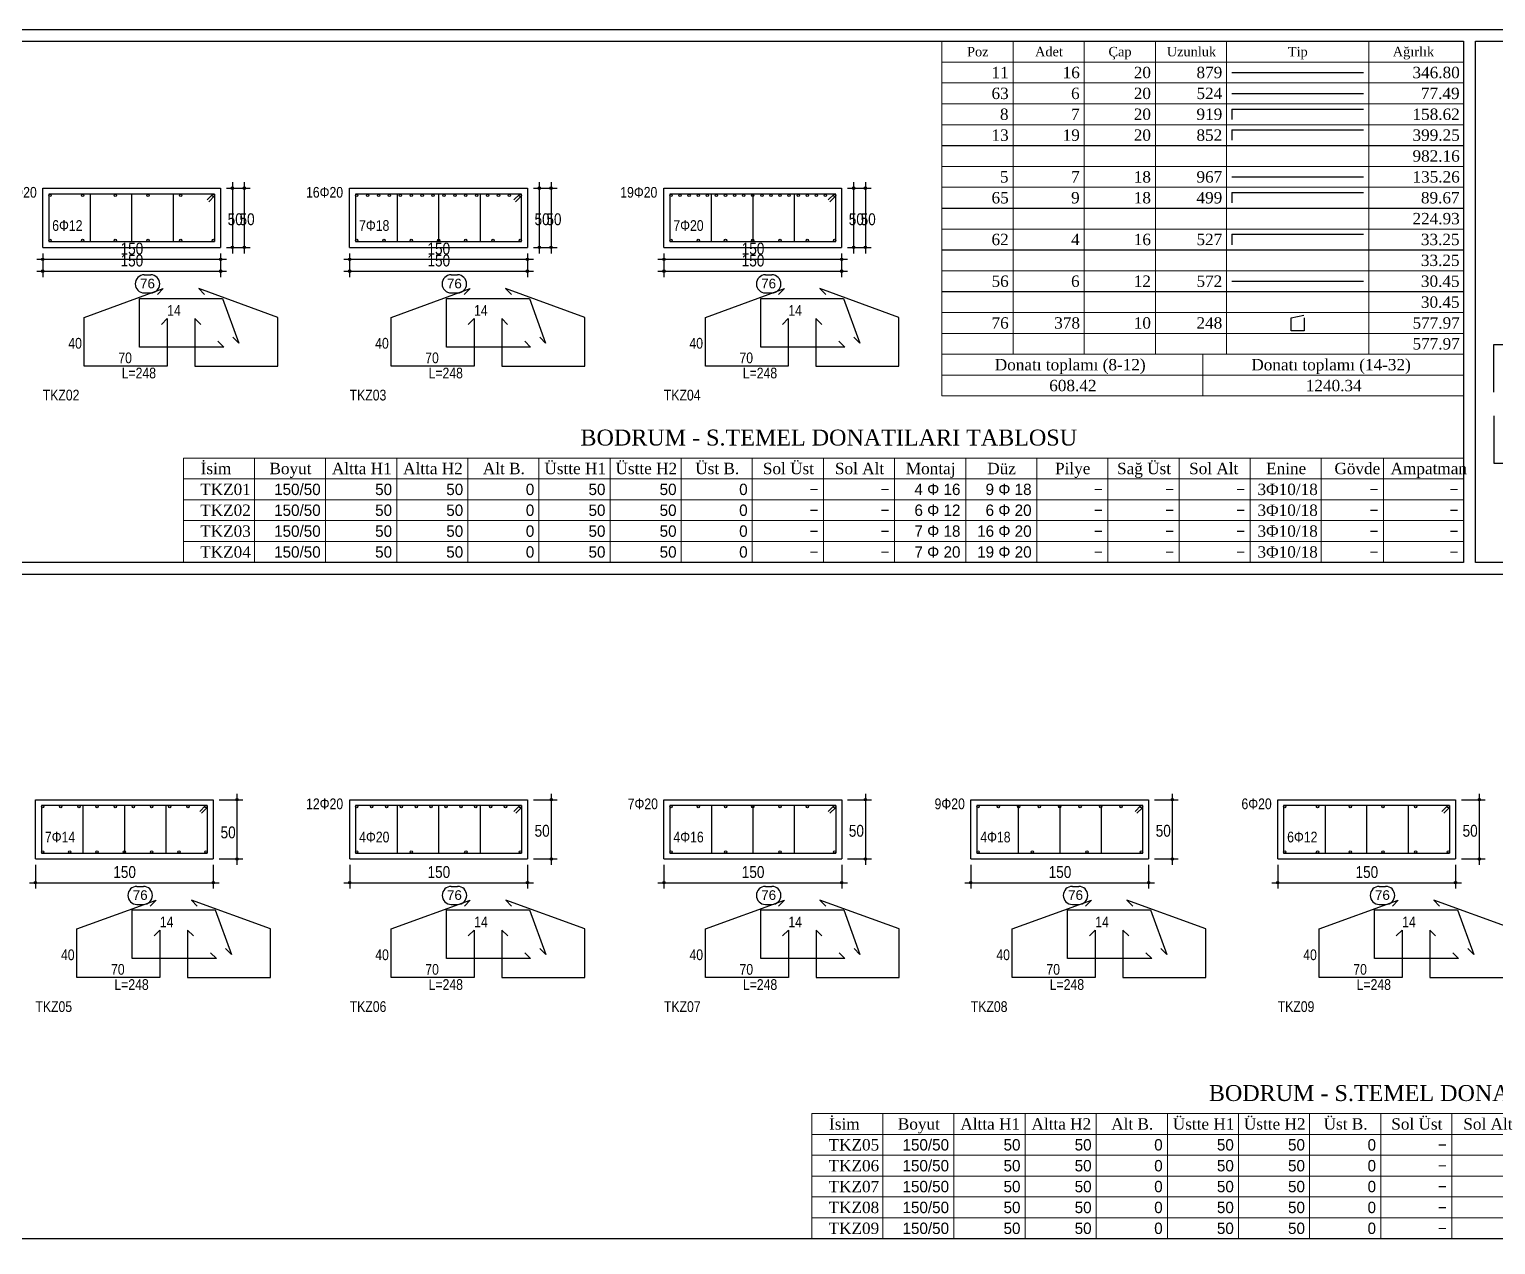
# Model space of a CAD drawing. Header units: metres. Extents: x 419734 to 420376, y 4564732 to 4565123.
# Drawn here: x 420126.03 to 420138.41, y 4565052.62 to 4565062.87 of the extents above; entities that cross this region are included whole.
import ezdxf

# ---------------------------------------------------------------- set-up
doc = ezdxf.new("R2010")
doc.units = ezdxf.units.M
for name, color, linetype in [('Standart', 7, 'Continuous'), ('SW_DIM', 33, 'Continuous'), ('SW_REINFORCEMENT', 7, 'Continuous'), ('SW_SEZIONI_CARPENTERIA', 4, 'Continuous'), ('SW_TXT_TESTI', 1, 'Continuous')]:
    doc.layers.add(name, color=color, linetype=linetype)
doc.styles.add('ACA_1', font='ARIALN.TTF')
doc.styles.add('arial_1_18', font='arial.ttf', dxfattribs={"height": 0.2})
doc.styles.add('SWS', font='ARIALN.TTF')
doc.styles.add('symbol_1_18', font='symbol.ttf', dxfattribs={"height": 0.2})
doc.styles.add('times new roman_1_18', font='times.ttf', dxfattribs={"height": 0.2})

msp = doc.modelspace()

# ---------------------------------------------------------------- linework, layer by layer
for points in [[(420099.1896, 4565062.86785), (420169.1396, 4565062.86785), (420169.1396, 4565020.82258), (420099.1896, 4565020.82258)], [(420099.2896, 4565062.76785), (420138.13434, 4565062.76785), (420138.13434, 4565058.37236), (420099.2896, 4565058.37236)], [(420138.23434, 4565062.76785), (420150.68592, 4565062.76785), (420150.68592, 4565058.37236), (420138.23434, 4565058.37236)], [(420099.2896, 4565058.27236), (420143.43563, 4565058.27236), (420143.43563, 4565052.66868), (420099.2896, 4565052.66868)]]:
    msp.add_lwpolyline(points, close=True)
at = {"layer": 'Standart', "color": 1, "linetype": 'Continuous', "lineweight": 5}
for points in [[(420133.73434, 4565062.76785), (420138.13434, 4565062.76785)], [(420133.73434, 4565062.76785), (420133.73434, 4565059.77585)], [(420134.33434, 4565062.76785), (420134.33434, 4565060.12785)], [(420134.93434, 4565062.76785), (420134.93434, 4565060.12785)], [(420135.53434, 4565062.76785), (420135.53434, 4565060.12785)], [(420136.13434, 4565062.76785), (420136.13434, 4565060.12785)], [(420137.33434, 4565062.76785), (420137.33434, 4565060.12785)], [(420138.13434, 4565062.76785), (420138.13434, 4565059.77585)], [(420133.73434, 4565062.59185), (420138.13434, 4565062.59185)], [(420133.73434, 4565062.41585), (420138.13434, 4565062.41585)], [(420133.73434, 4565062.23985), (420138.13434, 4565062.23985)], [(420133.73434, 4565062.06385), (420138.13434, 4565062.06385)], [(420133.73434, 4565061.71185), (420138.13434, 4565061.71185)], [(420133.73434, 4565061.53585), (420138.13434, 4565061.53585)], [(420133.73434, 4565061.18385), (420138.13434, 4565061.18385)], [(420133.73434, 4565060.83185), (420138.13434, 4565060.83185)], [(420133.73434, 4565060.47985), (420138.13434, 4565060.47985)], [(420133.73434, 4565060.30385), (420138.13434, 4565060.30385)], [(420133.73434, 4565060.12785), (420138.13434, 4565060.12785)], [(420135.93434, 4565060.12785), (420135.93434, 4565059.77585)], [(420133.73434, 4565059.95185), (420138.13434, 4565059.95185)], [(420133.73434, 4565059.77585), (420138.13434, 4565059.77585)], [(420127.33434, 4565059.25236), (420138.13434, 4565059.25236)], [(420127.33434, 4565059.25236), (420127.33434, 4565058.37236)], [(420127.93434, 4565059.25236), (420127.93434, 4565058.37236)], [(420128.53434, 4565059.25236), (420128.53434, 4565058.37236)], [(420129.13434, 4565059.25236), (420129.13434, 4565058.37236)], [(420129.73434, 4565059.25236), (420129.73434, 4565058.37236)], [(420130.33434, 4565059.25236), (420130.33434, 4565058.37236)], [(420130.93434, 4565059.25236), (420130.93434, 4565058.37236)], [(420131.53434, 4565059.25236), (420131.53434, 4565058.37236)], [(420132.13434, 4565059.25236), (420132.13434, 4565058.37236)], [(420132.73434, 4565059.25236), (420132.73434, 4565058.37236)], [(420133.33434, 4565059.25236), (420133.33434, 4565058.37236)], [(420133.93434, 4565059.25236), (420133.93434, 4565058.37236)], [(420134.53434, 4565059.25236), (420134.53434, 4565058.37236)], [(420135.13434, 4565059.25236), (420135.13434, 4565058.37236)], [(420135.73434, 4565059.25236), (420135.73434, 4565058.37236)], [(420136.33434, 4565059.25236), (420136.33434, 4565058.37236)], [(420136.93434, 4565059.25236), (420136.93434, 4565058.37236)], [(420137.46027, 4565059.25236), (420137.46027, 4565058.37236)], [(420138.13434, 4565059.25236), (420138.13434, 4565058.37236)], [(420127.33434, 4565059.07636), (420138.13434, 4565059.07636)], [(420127.33434, 4565058.90036), (420138.13434, 4565058.90036)], [(420127.33434, 4565058.72436), (420138.13434, 4565058.72436)], [(420127.33434, 4565058.54836), (420138.13434, 4565058.54836)], [(420127.33434, 4565058.37236), (420138.13434, 4565058.37236)], [(420132.63563, 4565053.72468), (420143.43563, 4565053.72468)], [(420132.63563, 4565053.72468), (420132.63563, 4565052.66868)], [(420133.23563, 4565053.72468), (420133.23563, 4565052.66868)], [(420133.83563, 4565053.72468), (420133.83563, 4565052.66868)], [(420134.43563, 4565053.72468), (420134.43563, 4565052.66868)], [(420135.03563, 4565053.72468), (420135.03563, 4565052.66868)], [(420135.63563, 4565053.72468), (420135.63563, 4565052.66868)], [(420136.23563, 4565053.72468), (420136.23563, 4565052.66868)], [(420136.83563, 4565053.72468), (420136.83563, 4565052.66868)], [(420137.43563, 4565053.72468), (420137.43563, 4565052.66868)], [(420138.03563, 4565053.72468), (420138.03563, 4565052.66868)], [(420132.63563, 4565053.54868), (420143.43563, 4565053.54868)], [(420132.63563, 4565053.37268), (420143.43563, 4565053.37268)], [(420132.63563, 4565053.19668), (420143.43563, 4565053.19668)], [(420132.63563, 4565053.02068), (420143.43563, 4565053.02068)], [(420132.63563, 4565052.84468), (420143.43563, 4565052.84468)], [(420132.63563, 4565052.66868), (420143.43563, 4565052.66868)]]:
    msp.add_lwpolyline(points, dxfattribs=at)
at = {"layer": 'Standart', "color": 7, "linetype": 'Continuous', "lineweight": -3}
for points in [[(420136.17834, 4565062.50385), (420137.29034, 4565062.50385)], [(420136.17834, 4565062.32785), (420137.29034, 4565062.32785)], [(420136.17834, 4565062.19585), (420137.29034, 4565062.19585)], [(420136.17834, 4565062.19585), (420136.17834, 4565062.10785)], [(420136.17834, 4565062.01985), (420137.29034, 4565062.01985)], [(420136.17834, 4565062.01985), (420136.17834, 4565061.93185)], [(420136.17834, 4565061.62385), (420137.29034, 4565061.62385)], [(420136.17834, 4565061.49185), (420137.29034, 4565061.49185)], [(420136.17834, 4565061.49185), (420136.17834, 4565061.40385)], [(420136.17834, 4565061.13985), (420137.29034, 4565061.13985)], [(420136.17834, 4565061.13985), (420136.17834, 4565061.05185)], [(420136.17834, 4565060.74385), (420137.29034, 4565060.74385)], [(420136.67934, 4565060.43585), (420136.78659, 4565060.45785)], [(420136.67934, 4565060.32585), (420136.67934, 4565060.43585)], [(420136.78934, 4565060.43585), (420136.78934, 4565060.32585)], [(420136.78934, 4565060.32585), (420136.67934, 4565060.32585)]]:
    msp.add_lwpolyline(points, dxfattribs=at)
at = {"layer": 'SW_DIM'}
for points in [[(420127.74802, 4565061.57841), (420127.74802, 4565060.97841)], [(420127.84802, 4565061.57841), (420127.84802, 4565060.97841)], [(420130.33693, 4565061.57841), (420130.33693, 4565060.97841)], [(420130.43693, 4565061.57841), (420130.43693, 4565060.97841)], [(420132.98798, 4565061.57841), (420132.98798, 4565060.97841)], [(420133.08798, 4565061.57841), (420133.08798, 4565060.97841)], [(420127.69802, 4565061.52841), (420127.89802, 4565061.52841)], [(420130.28693, 4565061.52841), (420130.48693, 4565061.52841)], [(420132.93798, 4565061.52841), (420133.13798, 4565061.52841)], [(420126.09802, 4565060.92841), (420127.69802, 4565060.92841)], [(420126.14802, 4565060.97841), (420126.14802, 4565060.77841)], [(420127.64802, 4565060.97841), (420127.64802, 4565060.77841)], [(420127.69802, 4565061.02841), (420127.89802, 4565061.02841)], [(420128.68693, 4565060.92841), (420130.28693, 4565060.92841)], [(420128.73693, 4565060.97841), (420128.73693, 4565060.77841)], [(420130.23693, 4565060.97841), (420130.23693, 4565060.77841)], [(420130.28693, 4565061.02841), (420130.48693, 4565061.02841)], [(420131.33798, 4565060.92841), (420132.93798, 4565060.92841)], [(420131.38798, 4565060.97841), (420131.38798, 4565060.77841)], [(420132.88798, 4565060.97841), (420132.88798, 4565060.77841)], [(420132.93798, 4565061.02841), (420133.13798, 4565061.02841)], [(420126.09802, 4565060.82841), (420127.69802, 4565060.82841)], [(420128.68693, 4565060.82841), (420130.28693, 4565060.82841)], [(420131.33798, 4565060.82841), (420132.93798, 4565060.82841)], [(420127.6364, 4565056.37128), (420127.8364, 4565056.37128)], [(420127.7864, 4565056.42128), (420127.7864, 4565055.82128)], [(420130.28745, 4565056.37128), (420130.48745, 4565056.37128)], [(420130.43745, 4565056.42128), (420130.43745, 4565055.82128)], [(420132.93851, 4565056.37128), (420133.13851, 4565056.37128)], [(420133.08851, 4565056.42128), (420133.08851, 4565055.82128)], [(420135.52741, 4565056.37128), (420135.72741, 4565056.37128)], [(420135.67741, 4565056.42128), (420135.67741, 4565055.82128)], [(420138.11631, 4565056.37128), (420138.31631, 4565056.37128)], [(420138.26631, 4565056.42128), (420138.26631, 4565055.82128)], [(420127.6364, 4565055.87128), (420127.8364, 4565055.87128)], [(420130.28745, 4565055.87128), (420130.48745, 4565055.87128)], [(420132.93851, 4565055.87128), (420133.13851, 4565055.87128)], [(420135.52741, 4565055.87128), (420135.72741, 4565055.87128)], [(420138.11631, 4565055.87128), (420138.31631, 4565055.87128)], [(420126.0864, 4565055.82128), (420126.0864, 4565055.62128)], [(420127.5864, 4565055.82128), (420127.5864, 4565055.62128)], [(420128.73745, 4565055.82128), (420128.73745, 4565055.62128)], [(420130.23745, 4565055.82128), (420130.23745, 4565055.62128)], [(420131.38851, 4565055.82128), (420131.38851, 4565055.62128)], [(420132.88851, 4565055.82128), (420132.88851, 4565055.62128)], [(420133.97741, 4565055.82128), (420133.97741, 4565055.62128)], [(420135.47741, 4565055.82128), (420135.47741, 4565055.62128)], [(420136.56631, 4565055.82128), (420136.56631, 4565055.62128)], [(420138.06631, 4565055.82128), (420138.06631, 4565055.62128)], [(420126.0364, 4565055.67128), (420127.6364, 4565055.67128)], [(420128.68745, 4565055.67128), (420130.28745, 4565055.67128)], [(420131.33851, 4565055.67128), (420132.93851, 4565055.67128)], [(420133.92741, 4565055.67128), (420135.52741, 4565055.67128)], [(420136.51631, 4565055.67128), (420138.11631, 4565055.67128)]]:
    msp.add_lwpolyline(points, dxfattribs=at)
for centre in [(420127.74802, 4565061.52841), (420127.84802, 4565061.52841), (420130.33693, 4565061.52841), (420130.43693, 4565061.52841), (420132.98798, 4565061.52841), (420133.08798, 4565061.52841), (420126.14802, 4565060.92841), (420127.64802, 4565060.92841), (420127.74802, 4565061.02841), (420127.84802, 4565061.02841), (420128.73693, 4565060.92841), (420130.23693, 4565060.92841), (420130.33693, 4565061.02841), (420130.43693, 4565061.02841), (420131.38798, 4565060.92841), (420132.88798, 4565060.92841), (420132.98798, 4565061.02841), (420133.08798, 4565061.02841), (420126.14802, 4565060.82841), (420127.64802, 4565060.82841), (420128.73693, 4565060.82841), (420130.23693, 4565060.82841), (420131.38798, 4565060.82841), (420132.88798, 4565060.82841), (420127.7864, 4565056.37128), (420130.43745, 4565056.37128), (420133.08851, 4565056.37128), (420135.67741, 4565056.37128), (420138.26631, 4565056.37128), (420127.7864, 4565055.87128), (420130.43745, 4565055.87128), (420133.08851, 4565055.87128), (420135.67741, 4565055.87128), (420138.26631, 4565055.87128), (420126.0864, 4565055.67128), (420127.5864, 4565055.67128), (420128.73745, 4565055.67128), (420130.23745, 4565055.67128), (420131.38851, 4565055.67128), (420132.88851, 4565055.67128), (420133.97741, 4565055.67128), (420135.47741, 4565055.67128), (420136.56631, 4565055.67128), (420138.06631, 4565055.67128)]:
    msp.add_circle(centre, 0.01, dxfattribs=at)
at = {"layer": 'SW_REINFORCEMENT', "color": 7, "ltscale": 0.05, "flags": 128}
for points in [[(420126.19802, 4565061.47841), (420126.19802, 4565061.07841)], [(420127.59802, 4565061.47841), (420126.19802, 4565061.47841)], [(420126.54802, 4565061.47841), (420126.54802, 4565061.07841)], [(420126.89802, 4565061.47841), (420126.89802, 4565061.07841)], [(420127.24802, 4565061.47841), (420127.24802, 4565061.07841)], [(420127.58342, 4565061.47841), (420127.53393, 4565061.42891)], [(420127.59802, 4565061.46381), (420127.54853, 4565061.41431)], [(420127.59802, 4565061.47841), (420127.59802, 4565061.07841)], [(420130.18693, 4565061.47841), (420128.78693, 4565061.47841)], [(420128.78693, 4565061.47841), (420128.78693, 4565061.07841)], [(420129.13693, 4565061.47841), (420129.13693, 4565061.07841)], [(420129.48693, 4565061.47841), (420129.48693, 4565061.07841)], [(420129.83693, 4565061.47841), (420129.83693, 4565061.07841)], [(420130.17233, 4565061.47841), (420130.12283, 4565061.42891)], [(420130.18693, 4565061.46381), (420130.13743, 4565061.41431)], [(420130.18693, 4565061.07841), (420130.18693, 4565061.47841)], [(420132.83798, 4565061.47841), (420131.43798, 4565061.47841)], [(420131.43798, 4565061.47841), (420131.43798, 4565061.07841)], [(420131.78798, 4565061.47841), (420131.78798, 4565061.07841)], [(420132.13798, 4565061.47841), (420132.13798, 4565061.07841)], [(420132.48798, 4565061.47841), (420132.48798, 4565061.07841)], [(420132.82338, 4565061.47841), (420132.77388, 4565061.42891)], [(420132.83798, 4565061.46381), (420132.78848, 4565061.41431)], [(420132.83798, 4565061.07841), (420132.83798, 4565061.47841)], [(420126.19802, 4565061.07841), (420127.59802, 4565061.07841)], [(420128.78693, 4565061.07841), (420130.18693, 4565061.07841)], [(420131.43798, 4565061.07841), (420132.83798, 4565061.07841)], [(420126.49802, 4565060.43841), (420127.16521, 4565060.68124)], [(420127.00477, 4565060.79767), (420127.05877, 4565060.79767)], [(420127.16521, 4565060.68124), (420127.11571, 4565060.63174)], [(420128.13136, 4565060.43841), (420127.46417, 4565060.68124)], [(420127.46417, 4565060.68124), (420127.51367, 4565060.63174)], [(420129.08693, 4565060.43841), (420129.75411, 4565060.68124)], [(420129.59367, 4565060.79767), (420129.64767, 4565060.79767)], [(420129.75411, 4565060.68124), (420129.70461, 4565060.63174)], [(420130.72026, 4565060.43841), (420130.05308, 4565060.68124)], [(420130.05308, 4565060.68124), (420130.10257, 4565060.63174)], [(420131.73798, 4565060.43841), (420132.40516, 4565060.68124)], [(420132.24473, 4565060.79767), (420132.29873, 4565060.79767)], [(420132.40516, 4565060.68124), (420132.35567, 4565060.63174)], [(420133.37131, 4565060.43841), (420132.70413, 4565060.68124)], [(420132.70413, 4565060.68124), (420132.75363, 4565060.63174)], [(420126.96469, 4565060.18841), (420126.96469, 4565060.59841)], [(420126.96469, 4565060.59841), (420127.66469, 4565060.59841)], [(420127.00477, 4565060.64467), (420127.05877, 4565060.64467)], [(420127.66469, 4565060.59841), (420127.8015, 4565060.22253)], [(420129.55359, 4565060.18841), (420129.55359, 4565060.59841)], [(420129.55359, 4565060.59841), (420130.25359, 4565060.59841)], [(420129.59367, 4565060.64467), (420129.64767, 4565060.64467)], [(420130.25359, 4565060.59841), (420130.3904, 4565060.22253)], [(420132.20465, 4565060.18841), (420132.20465, 4565060.59841)], [(420132.20465, 4565060.59841), (420132.90465, 4565060.59841)], [(420132.24473, 4565060.64467), (420132.29873, 4565060.64467)], [(420132.90465, 4565060.59841), (420133.04146, 4565060.22253)], [(420126.49802, 4565060.02841), (420126.49802, 4565060.43841)], [(420127.14853, 4565060.37891), (420127.19802, 4565060.42841)], [(420127.19802, 4565060.42841), (420127.19802, 4565060.02841)], [(420127.48085, 4565060.37891), (420127.43136, 4565060.42841)], [(420127.43136, 4565060.42841), (420127.43136, 4565060.02841)], [(420128.13136, 4565060.02841), (420128.13136, 4565060.43841)], [(420129.08693, 4565060.02841), (420129.08693, 4565060.43841)], [(420129.73743, 4565060.37891), (420129.78693, 4565060.42841)], [(420129.78693, 4565060.42841), (420129.78693, 4565060.02841)], [(420130.06976, 4565060.37891), (420130.02026, 4565060.42841)], [(420130.02026, 4565060.42841), (420130.02026, 4565060.02841)], [(420130.72026, 4565060.02841), (420130.72026, 4565060.43841)], [(420131.73798, 4565060.02841), (420131.73798, 4565060.43841)], [(420132.38848, 4565060.37891), (420132.43798, 4565060.42841)], [(420132.43798, 4565060.42841), (420132.43798, 4565060.02841)], [(420132.72081, 4565060.37891), (420132.67131, 4565060.42841)], [(420132.67131, 4565060.42841), (420132.67131, 4565060.02841)], [(420133.37131, 4565060.02841), (420133.37131, 4565060.43841)], [(420127.67469, 4565060.18841), (420126.96469, 4565060.18841)], [(420127.62519, 4565060.2379), (420127.67469, 4565060.18841)], [(420127.8015, 4565060.22253), (420127.752, 4565060.27203)], [(420130.26359, 4565060.18841), (420129.55359, 4565060.18841)], [(420130.21409, 4565060.2379), (420130.26359, 4565060.18841)], [(420130.3904, 4565060.22253), (420130.3409, 4565060.27203)], [(420132.91465, 4565060.18841), (420132.20465, 4565060.18841)], [(420132.86515, 4565060.2379), (420132.91465, 4565060.18841)], [(420133.04146, 4565060.22253), (420132.99196, 4565060.27203)], [(420138.38972, 4565059.80871), (420138.38972, 4565060.20871)], [(420138.38972, 4565060.20871), (420143.94972, 4565060.20871)], [(420127.19802, 4565060.02841), (420126.49802, 4565060.02841)], [(420127.43136, 4565060.02841), (420128.13136, 4565060.02841)], [(420129.78693, 4565060.02841), (420129.08693, 4565060.02841)], [(420130.02026, 4565060.02841), (420130.72026, 4565060.02841)], [(420132.43798, 4565060.02841), (420131.73798, 4565060.02841)], [(420132.67131, 4565060.02841), (420133.37131, 4565060.02841)], [(420138.38972, 4565059.60871), (420138.38972, 4565059.20871)], [(420138.38972, 4565059.20871), (420143.94972, 4565059.20871)], [(420126.1364, 4565056.32128), (420126.1364, 4565055.92128)], [(420127.5364, 4565056.32128), (420126.1364, 4565056.32128)], [(420126.4864, 4565056.32128), (420126.4864, 4565055.92128)], [(420126.8364, 4565056.32128), (420126.8364, 4565055.92128)], [(420127.1864, 4565056.32128), (420127.1864, 4565055.92128)], [(420127.5218, 4565056.32128), (420127.4723, 4565056.27178)], [(420127.5364, 4565056.30668), (420127.4869, 4565056.25718)], [(420127.5364, 4565056.32128), (420127.5364, 4565055.92128)], [(420130.18745, 4565056.32128), (420128.78745, 4565056.32128)], [(420128.78745, 4565056.32128), (420128.78745, 4565055.92128)], [(420129.13745, 4565056.32128), (420129.13745, 4565055.92128)], [(420129.48745, 4565056.32128), (420129.48745, 4565055.92128)], [(420129.83745, 4565056.32128), (420129.83745, 4565055.92128)], [(420130.17285, 4565056.32128), (420130.12335, 4565056.27178)], [(420130.18745, 4565056.30668), (420130.13795, 4565056.25718)], [(420130.18745, 4565056.32128), (420130.18745, 4565055.92128)], [(420131.43851, 4565056.32128), (420131.43851, 4565055.92128)], [(420132.83851, 4565056.32128), (420131.43851, 4565056.32128)], [(420131.78851, 4565056.32128), (420131.78851, 4565055.92128)], [(420132.13851, 4565056.32128), (420132.13851, 4565055.92128)], [(420132.48851, 4565056.32128), (420132.48851, 4565055.92128)], [(420132.82391, 4565056.32128), (420132.77441, 4565056.27178)], [(420132.83851, 4565056.30668), (420132.78901, 4565056.25718)], [(420132.83851, 4565056.32128), (420132.83851, 4565055.92128)], [(420134.02741, 4565056.32128), (420134.02741, 4565055.92128)], [(420135.42741, 4565056.32128), (420134.02741, 4565056.32128)], [(420134.37741, 4565056.32128), (420134.37741, 4565055.92128)], [(420134.72741, 4565056.32128), (420134.72741, 4565055.92128)], [(420135.07741, 4565056.32128), (420135.07741, 4565055.92128)], [(420135.41281, 4565056.32128), (420135.36331, 4565056.27178)], [(420135.42741, 4565056.30668), (420135.37791, 4565056.25718)], [(420135.42741, 4565055.92128), (420135.42741, 4565056.32128)], [(420138.01631, 4565056.32128), (420136.61631, 4565056.32128)], [(420136.61631, 4565056.32128), (420136.61631, 4565055.92128)], [(420136.96631, 4565056.32128), (420136.96631, 4565055.92128)], [(420137.31631, 4565056.32128), (420137.31631, 4565055.92128)], [(420137.66631, 4565056.32128), (420137.66631, 4565055.92128)], [(420138.00171, 4565056.32128), (420137.95221, 4565056.27178)], [(420138.01631, 4565056.30668), (420137.96681, 4565056.25718)], [(420138.01631, 4565056.32128), (420138.01631, 4565055.92128)], [(420126.1364, 4565055.92128), (420127.5364, 4565055.92128)], [(420128.78745, 4565055.92128), (420130.18745, 4565055.92128)], [(420131.43851, 4565055.92128), (420132.83851, 4565055.92128)], [(420134.02741, 4565055.92128), (420135.42741, 4565055.92128)], [(420136.61631, 4565055.92128), (420138.01631, 4565055.92128)], [(420126.94314, 4565055.64055), (420126.99714, 4565055.64055)], [(420129.5942, 4565055.64055), (420129.6482, 4565055.64055)], [(420132.24525, 4565055.64055), (420132.29925, 4565055.64055)], [(420134.83416, 4565055.64055), (420134.88816, 4565055.64055)], [(420137.42306, 4565055.64055), (420137.47706, 4565055.64055)], [(420126.4364, 4565055.28128), (420127.10358, 4565055.52411)], [(420126.94314, 4565055.48755), (420126.99714, 4565055.48755)], [(420127.10358, 4565055.52411), (420127.05408, 4565055.47462)], [(420128.06973, 4565055.28128), (420127.40255, 4565055.52411)], [(420127.40255, 4565055.52411), (420127.45204, 4565055.47462)], [(420129.08745, 4565055.28128), (420129.75463, 4565055.52411)], [(420129.5942, 4565055.48755), (420129.6482, 4565055.48755)], [(420129.75463, 4565055.52411), (420129.70513, 4565055.47462)], [(420130.72078, 4565055.28128), (420130.0536, 4565055.52411)], [(420130.0536, 4565055.52411), (420130.1031, 4565055.47462)], [(420131.73851, 4565055.28128), (420132.40569, 4565055.52411)], [(420132.24525, 4565055.48755), (420132.29925, 4565055.48755)], [(420132.40569, 4565055.52411), (420132.35619, 4565055.47462)], [(420133.37184, 4565055.28128), (420132.70466, 4565055.52411)], [(420132.70466, 4565055.52411), (420132.75416, 4565055.47462)], [(420134.32741, 4565055.28128), (420134.99459, 4565055.52411)], [(420134.83416, 4565055.48755), (420134.88816, 4565055.48755)], [(420134.99459, 4565055.52411), (420134.94509, 4565055.47462)], [(420135.96074, 4565055.28128), (420135.29356, 4565055.52411)], [(420135.29356, 4565055.52411), (420135.34306, 4565055.47462)], [(420136.91631, 4565055.28128), (420137.58349, 4565055.52411)], [(420137.42306, 4565055.48755), (420137.47706, 4565055.48755)], [(420137.58349, 4565055.52411), (420137.534, 4565055.47462)], [(420138.54965, 4565055.28128), (420137.88246, 4565055.52411)], [(420137.88246, 4565055.52411), (420137.93196, 4565055.47462)], [(420126.90306, 4565055.03128), (420126.90306, 4565055.44128)], [(420126.90306, 4565055.44128), (420127.60306, 4565055.44128)], [(420127.60306, 4565055.44128), (420127.73987, 4565055.0654)], [(420129.55412, 4565055.03128), (420129.55412, 4565055.44128)], [(420129.55412, 4565055.44128), (420130.25412, 4565055.44128)], [(420130.25412, 4565055.44128), (420130.39093, 4565055.0654)], [(420132.20517, 4565055.03128), (420132.20517, 4565055.44128)], [(420132.20517, 4565055.44128), (420132.90517, 4565055.44128)], [(420132.90517, 4565055.44128), (420133.04198, 4565055.0654)], [(420134.79408, 4565055.03128), (420134.79408, 4565055.44128)], [(420134.79408, 4565055.44128), (420135.49408, 4565055.44128)], [(420135.49408, 4565055.44128), (420135.63088, 4565055.0654)], [(420137.38298, 4565055.03128), (420137.38298, 4565055.44128)], [(420137.38298, 4565055.44128), (420138.08298, 4565055.44128)], [(420138.08298, 4565055.44128), (420138.21979, 4565055.0654)], [(420126.4364, 4565054.87128), (420126.4364, 4565055.28128)], [(420127.0869, 4565055.22178), (420127.1364, 4565055.27128)], [(420127.1364, 4565055.27128), (420127.1364, 4565054.87128)], [(420127.41923, 4565055.22178), (420127.36973, 4565055.27128)], [(420127.36973, 4565055.27128), (420127.36973, 4565054.87128)], [(420128.06973, 4565054.87128), (420128.06973, 4565055.28128)], [(420129.08745, 4565054.87128), (420129.08745, 4565055.28128)], [(420129.73795, 4565055.22178), (420129.78745, 4565055.27128)], [(420129.78745, 4565055.27128), (420129.78745, 4565054.87128)], [(420130.07028, 4565055.22178), (420130.02078, 4565055.27128)], [(420130.02078, 4565055.27128), (420130.02078, 4565054.87128)], [(420130.72078, 4565054.87128), (420130.72078, 4565055.28128)], [(420131.73851, 4565054.87128), (420131.73851, 4565055.28128)], [(420132.38901, 4565055.22178), (420132.43851, 4565055.27128)], [(420132.43851, 4565055.27128), (420132.43851, 4565054.87128)], [(420132.72134, 4565055.22178), (420132.67184, 4565055.27128)], [(420132.67184, 4565055.27128), (420132.67184, 4565054.87128)], [(420133.37184, 4565054.87128), (420133.37184, 4565055.28128)], [(420134.32741, 4565054.87128), (420134.32741, 4565055.28128)], [(420134.97791, 4565055.22178), (420135.02741, 4565055.27128)], [(420135.02741, 4565055.27128), (420135.02741, 4565054.87128)], [(420135.31024, 4565055.22178), (420135.26074, 4565055.27128)], [(420135.26074, 4565055.27128), (420135.26074, 4565054.87128)], [(420135.96074, 4565054.87128), (420135.96074, 4565055.28128)], [(420136.91631, 4565054.87128), (420136.91631, 4565055.28128)], [(420137.56681, 4565055.22178), (420137.61631, 4565055.27128)], [(420137.61631, 4565055.27128), (420137.61631, 4565054.87128)], [(420137.89914, 4565055.22178), (420137.84965, 4565055.27128)], [(420137.84965, 4565055.27128), (420137.84965, 4565054.87128)], [(420127.73987, 4565055.0654), (420127.69037, 4565055.1149)], [(420130.39093, 4565055.0654), (420130.34143, 4565055.1149)], [(420133.04198, 4565055.0654), (420132.99248, 4565055.1149)], [(420135.63088, 4565055.0654), (420135.58139, 4565055.1149)], [(420138.21979, 4565055.0654), (420138.17029, 4565055.1149)], [(420127.61306, 4565055.03128), (420126.90306, 4565055.03128)], [(420127.56356, 4565055.08078), (420127.61306, 4565055.03128)], [(420130.26412, 4565055.03128), (420129.55412, 4565055.03128)], [(420130.21462, 4565055.08078), (420130.26412, 4565055.03128)], [(420132.91517, 4565055.03128), (420132.20517, 4565055.03128)], [(420132.86568, 4565055.08078), (420132.91517, 4565055.03128)], [(420135.50408, 4565055.03128), (420134.79408, 4565055.03128)], [(420135.45458, 4565055.08078), (420135.50408, 4565055.03128)], [(420138.09298, 4565055.03128), (420137.38298, 4565055.03128)], [(420138.04348, 4565055.08078), (420138.09298, 4565055.03128)], [(420127.1364, 4565054.87128), (420126.4364, 4565054.87128)], [(420127.36973, 4565054.87128), (420128.06973, 4565054.87128)], [(420129.78745, 4565054.87128), (420129.08745, 4565054.87128)], [(420130.02078, 4565054.87128), (420130.72078, 4565054.87128)], [(420132.43851, 4565054.87128), (420131.73851, 4565054.87128)], [(420132.67184, 4565054.87128), (420133.37184, 4565054.87128)], [(420135.02741, 4565054.87128), (420134.32741, 4565054.87128)], [(420135.26074, 4565054.87128), (420135.96074, 4565054.87128)], [(420137.61631, 4565054.87128), (420136.91631, 4565054.87128)], [(420137.84965, 4565054.87128), (420138.54965, 4565054.87128)]]:
    msp.add_lwpolyline(points, dxfattribs=at)
at = {"layer": 'SW_REINFORCEMENT', "color": 7, "ltscale": 0.05}
for centre in [(420126.20802, 4565061.46841), (420126.48402, 4565061.46841), (420126.76002, 4565061.46841), (420127.03602, 4565061.46841), (420127.31202, 4565061.46841), (420127.58802, 4565061.46841), (420128.79693, 4565061.46841), (420128.88893, 4565061.46841), (420128.98093, 4565061.46841), (420129.07293, 4565061.46841), (420129.16493, 4565061.46841), (420129.25693, 4565061.46841), (420129.34893, 4565061.46841), (420129.44093, 4565061.46841), (420129.53293, 4565061.46841), (420129.62493, 4565061.46841), (420129.71693, 4565061.46841), (420129.80893, 4565061.46841), (420129.90093, 4565061.46841), (420129.99293, 4565061.46841), (420130.08493, 4565061.46841), (420130.17693, 4565061.46841), (420131.44798, 4565061.46841), (420131.52465, 4565061.46841), (420131.60131, 4565061.46841), (420131.67798, 4565061.46841), (420131.75465, 4565061.46841), (420131.83131, 4565061.46841), (420131.90798, 4565061.46841), (420131.98465, 4565061.46841), (420132.06131, 4565061.46841), (420132.13798, 4565061.46841), (420132.21465, 4565061.46841), (420132.29131, 4565061.46841), (420132.36798, 4565061.46841), (420132.44465, 4565061.46841), (420132.52131, 4565061.46841), (420132.59798, 4565061.46841), (420132.67465, 4565061.46841), (420132.75131, 4565061.46841), (420132.82798, 4565061.46841), (420126.20802, 4565061.08841), (420126.48402, 4565061.08841), (420126.76002, 4565061.08841), (420127.03602, 4565061.08841), (420127.31202, 4565061.08841), (420127.58802, 4565061.08841), (420128.79693, 4565061.08841), (420129.02693, 4565061.08841), (420129.25693, 4565061.08841), (420129.48693, 4565061.08841), (420129.71693, 4565061.08841), (420129.94693, 4565061.08841), (420130.17693, 4565061.08841), (420131.44798, 4565061.08841), (420131.67798, 4565061.08841), (420131.90798, 4565061.08841), (420132.13798, 4565061.08841), (420132.36798, 4565061.08841), (420132.59798, 4565061.08841), (420132.82798, 4565061.08841), (420126.1464, 4565056.31128), (420126.29973, 4565056.31128), (420126.45306, 4565056.31128), (420126.6064, 4565056.31128), (420126.75973, 4565056.31128), (420126.91306, 4565056.31128), (420127.0664, 4565056.31128), (420127.21973, 4565056.31128), (420127.37306, 4565056.31128), (420127.5264, 4565056.31128), (420128.79745, 4565056.31128), (420128.9229, 4565056.31128), (420129.04836, 4565056.31128), (420129.17381, 4565056.31128), (420129.29927, 4565056.31128), (420129.42472, 4565056.31128), (420129.55018, 4565056.31128), (420129.67563, 4565056.31128), (420129.80109, 4565056.31128), (420129.92654, 4565056.31128), (420130.052, 4565056.31128), (420130.17745, 4565056.31128), (420131.44851, 4565056.31128), (420131.67851, 4565056.31128), (420131.90851, 4565056.31128), (420132.13851, 4565056.31128), (420132.36851, 4565056.31128), (420132.59851, 4565056.31128), (420132.82851, 4565056.31128), (420134.03741, 4565056.31128), (420134.20991, 4565056.31128), (420134.38241, 4565056.31128), (420134.55491, 4565056.31128), (420134.72741, 4565056.31128), (420134.89991, 4565056.31128), (420135.07241, 4565056.31128), (420135.24491, 4565056.31128), (420135.41741, 4565056.31128), (420136.62631, 4565056.31128), (420136.90231, 4565056.31128), (420137.17831, 4565056.31128), (420137.45431, 4565056.31128), (420137.73031, 4565056.31128), (420138.00631, 4565056.31128), (420126.1464, 4565055.93128), (420126.3764, 4565055.93128), (420126.6064, 4565055.93128), (420126.8364, 4565055.93128), (420127.0664, 4565055.93128), (420127.2964, 4565055.93128), (420127.5264, 4565055.93128), (420128.79745, 4565055.93128), (420129.25745, 4565055.93128), (420129.71745, 4565055.93128), (420130.17745, 4565055.93128), (420131.44851, 4565055.93128), (420131.90851, 4565055.93128), (420132.36851, 4565055.93128), (420132.82851, 4565055.93128), (420134.03741, 4565055.93128), (420134.49741, 4565055.93128), (420134.95741, 4565055.93128), (420135.41741, 4565055.93128), (420136.62631, 4565055.93128), (420136.90231, 4565055.93128), (420137.17831, 4565055.93128), (420137.45431, 4565055.93128), (420137.73031, 4565055.93128), (420138.00631, 4565055.93128)]:
    msp.add_circle(centre, 0.01, dxfattribs=at)
for centre, start, end in [((420127.00477, 4565060.72117), 90, 270), ((420127.05877, 4565060.72117), 270, 90), ((420129.59367, 4565060.72117), 90, 270), ((420129.64767, 4565060.72117), 270, 90), ((420132.24473, 4565060.72117), 90, 270), ((420132.29873, 4565060.72117), 270, 90), ((420126.94314, 4565055.56405), 90, 270), ((420126.99714, 4565055.56405), 270, 90), ((420129.5942, 4565055.56405), 90, 270), ((420129.6482, 4565055.56405), 270, 90), ((420132.24525, 4565055.56405), 90, 270), ((420132.29925, 4565055.56405), 270, 90), ((420134.83416, 4565055.56405), 90, 270), ((420134.88816, 4565055.56405), 270, 90), ((420137.42306, 4565055.56405), 90, 270), ((420137.47706, 4565055.56405), 270, 90)]:
    msp.add_arc(centre, 0.0765, start, end, dxfattribs=at)
at = {"layer": 'SW_SEZIONI_CARPENTERIA'}
for points in [[(420126.14802, 4565061.02841), (420126.14802, 4565061.52841)], [(420126.14802, 4565061.52841), (420127.64802, 4565061.52841)], [(420127.64802, 4565061.52841), (420127.64802, 4565061.02841)], [(420128.73693, 4565061.02841), (420128.73693, 4565061.52841)], [(420128.73693, 4565061.52841), (420130.23693, 4565061.52841)], [(420130.23693, 4565061.52841), (420130.23693, 4565061.02841)], [(420131.38798, 4565061.02841), (420131.38798, 4565061.52841)], [(420131.38798, 4565061.52841), (420132.88798, 4565061.52841)], [(420132.88798, 4565061.52841), (420132.88798, 4565061.02841)], [(420126.14802, 4565061.02841), (420127.64802, 4565061.02841)], [(420128.73693, 4565061.02841), (420130.23693, 4565061.02841)], [(420131.38798, 4565061.02841), (420132.88798, 4565061.02841)], [(420126.0864, 4565055.87128), (420126.0864, 4565056.37128)], [(420126.0864, 4565056.37128), (420127.5864, 4565056.37128)], [(420127.5864, 4565056.37128), (420127.5864, 4565055.87128)], [(420128.73745, 4565055.87128), (420128.73745, 4565056.37128)], [(420128.73745, 4565056.37128), (420130.23745, 4565056.37128)], [(420130.23745, 4565056.37128), (420130.23745, 4565055.87128)], [(420131.38851, 4565055.87128), (420131.38851, 4565056.37128)], [(420131.38851, 4565056.37128), (420132.88851, 4565056.37128)], [(420132.88851, 4565056.37128), (420132.88851, 4565055.87128)], [(420133.97741, 4565055.87128), (420133.97741, 4565056.37128)], [(420133.97741, 4565056.37128), (420135.47741, 4565056.37128)], [(420135.47741, 4565056.37128), (420135.47741, 4565055.87128)], [(420136.56631, 4565055.87128), (420136.56631, 4565056.37128)], [(420136.56631, 4565056.37128), (420138.06631, 4565056.37128)], [(420138.06631, 4565056.37128), (420138.06631, 4565055.87128)], [(420126.0864, 4565055.87128), (420127.5864, 4565055.87128)], [(420128.73745, 4565055.87128), (420130.23745, 4565055.87128)], [(420131.38851, 4565055.87128), (420132.88851, 4565055.87128)], [(420133.97741, 4565055.87128), (420135.47741, 4565055.87128)], [(420136.56631, 4565055.87128), (420138.06631, 4565055.87128)]]:
    msp.add_lwpolyline(points, dxfattribs=at)
at = {"layer": 'SW_TXT_TESTI', "linetype": 'Continuous', "lineweight": -3}
for points in [[(420133.73434, 4565061.88785), (420138.13434, 4565061.88785)], [(420133.73434, 4565061.35985), (420138.13434, 4565061.35985)], [(420133.73434, 4565061.00785), (420138.13434, 4565061.00785)], [(420133.73434, 4565060.65585), (420138.13434, 4565060.65585)]]:
    msp.add_lwpolyline(points, dxfattribs=at)

# ---------------------------------------------------------------- texts
at = {"layer": 'Standart', "color": 3, "linetype": 'Continuous', "lineweight": 5, "style": 'arial_1_18'}
for p in [(420126.96884, 4565060.6835), (420129.55774, 4565060.6835), (420132.2088, 4565060.6835), (420126.90721, 4565055.52637), (420129.55827, 4565055.52637), (420132.20932, 4565055.52637), (420134.79823, 4565055.52637), (420137.38713, 4565055.52637)]:
    msp.add_text('76', height=0.081, dxfattribs=at).set_placement(p)
at = {"layer": 'SW_DIM', "style": 'SWS'}
for s, p in [('50', (420127.70802, 4565061.21625)), ('50', (420127.80802, 4565061.21625)), ('50', (420130.29693, 4565061.21625)), ('50', (420130.39693, 4565061.21625)), ('50', (420132.94798, 4565061.21625)), ('50', (420133.04798, 4565061.21625)), ('150', (420126.80479, 4565060.96841)), ('150', (420129.3937, 4565060.96841)), ('150', (420132.04475, 4565060.96841)), ('150', (420126.80479, 4565060.86841)), ('150', (420129.3937, 4565060.86841)), ('150', (420132.04475, 4565060.86841)), ('50', (420127.64823, 4565056.04562)), ('50', (420130.29745, 4565056.05913)), ('50', (420132.94851, 4565056.05913)), ('50', (420135.53741, 4565056.05913)), ('50', (420138.12631, 4565056.05913)), ('150', (420126.74317, 4565055.71128)), ('150', (420129.39422, 4565055.71128)), ('150', (420132.04528, 4565055.71128)), ('150', (420134.63418, 4565055.71128)), ('150', (420137.22308, 4565055.71128))]:
    msp.add_text(s, height=0.1, dxfattribs=at).set_placement(p)
at = {"layer": 'SW_REINFORCEMENT', "color": 1, "style": 'ACA_1'}
for s, p in [('6Φ20', (420125.84245, 4565061.44841)), ('16Φ20', (420128.3692, 4565061.44841)), ('19Φ20', (420131.02026, 4565061.44841)), ('6Φ12', (420126.22802, 4565061.16841)), ('7Φ18', (420128.81693, 4565061.16841)), ('7Φ20', (420131.46798, 4565061.16841)), ('14', (420127.19802, 4565060.45241)), ('14', (420129.78693, 4565060.45241)), ('14', (420132.43798, 4565060.45241)), ('40', (420126.36372, 4565060.17541)), ('40', (420128.95262, 4565060.17541)), ('40', (420131.60368, 4565060.17541)), ('70', (420126.78587, 4565060.05241)), ('70', (420129.37477, 4565060.05241)), ('70', (420132.02583, 4565060.05241)), ('L=248', (420126.81414, 4565059.92441)), ('L=248', (420129.40304, 4565059.92441)), ('L=248', (420132.0541, 4565059.92441)), ('TKZ02', (420126.14802, 4565059.73841)), ('TKZ03', (420128.73693, 4565059.73841)), ('TKZ04', (420131.38798, 4565059.73841)), ('12Φ20', (420128.36973, 4565056.29128)), ('7Φ20', (420131.08294, 4565056.29128)), ('9Φ20', (420133.67184, 4565056.29128)), ('6Φ20', (420136.26074, 4565056.29128)), ('7Φ14', (420126.1664, 4565056.01128)), ('4Φ20', (420128.81745, 4565056.01128)), ('4Φ16', (420131.46851, 4565056.01128)), ('4Φ18', (420134.05741, 4565056.01128)), ('6Φ12', (420136.64631, 4565056.01128)), ('14', (420127.1364, 4565055.29528)), ('14', (420129.78745, 4565055.29528)), ('14', (420132.43851, 4565055.29528)), ('14', (420135.02741, 4565055.29528)), ('14', (420137.61631, 4565055.29528)), ('40', (420126.30209, 4565055.01828)), ('40', (420128.95314, 4565055.01828)), ('40', (420131.6042, 4565055.01828)), ('40', (420134.1931, 4565055.01828)), ('40', (420136.78201, 4565055.01828)), ('70', (420126.72424, 4565054.89528)), ('70', (420129.3753, 4565054.89528)), ('70', (420132.02635, 4565054.89528)), ('70', (420134.61526, 4565054.89528)), ('70', (420137.20416, 4565054.89528)), ('L=248', (420126.75251, 4565054.76728)), ('L=248', (420129.40357, 4565054.76728)), ('L=248', (420132.05462, 4565054.76728)), ('L=248', (420134.64353, 4565054.76728)), ('L=248', (420137.23243, 4565054.76728)), ('TKZ05', (420126.0864, 4565054.58128)), ('TKZ06', (420128.73745, 4565054.58128)), ('TKZ07', (420131.38851, 4565054.58128)), ('TKZ08', (420133.97741, 4565054.58128)), ('TKZ09', (420136.56631, 4565054.58128))]:
    msp.add_text(s, height=0.09, dxfattribs=at).set_placement(p)
at = {"layer": 'SW_SEZIONI_CARPENTERIA', "style": 'times new roman_1_18'}
for s, height, p in [('Poz', 0.08, (420133.94563, 4565062.63985)), ('Adet', 0.08, (420134.51938, 4565062.63985)), ('Çap', 0.08, (420135.13908, 4565062.63985)), ('Uzunluk', 0.08, (420135.63061, 4565062.63985)), ('Tip', 0.08, (420136.65218, 4565062.63985)), ('Ağırlık', 0.08, (420137.53715, 4565062.63985)), ('Donatı toplamı (8-12)', 0.096, (420134.17978, 4565059.99185)), ('Donatı toplamı (14-32)', 0.096, (420136.34427, 4565059.99185)), ('İsim', 0.096, (420127.48068, 4565059.11636)), ('Boyut', 0.096, (420128.0608, 4565059.11636)), ('Altta H1', 0.096, (420128.58798, 4565059.11636)), ('Altta H2', 0.096, (420129.18798, 4565059.11636)), ('Alt B.', 0.096, (420129.86088, 4565059.11636)), ('Üstte H1', 0.096, (420130.38012, 4565059.11636)), ('Üstte H2', 0.096, (420130.98012, 4565059.11636)), ('Üst B.', 0.096, (420131.65302, 4565059.11636)), ('Sol Üst', 0.096, (420132.22341, 4565059.11636)), ('Sol Alt', 0.096, (420132.83126, 4565059.11636)), ('Montaj', 0.096, (420133.4293, 4565059.11636)), ('Düz', 0.096, (420134.11611, 4565059.11636)), ('Pilye', 0.096, (420134.68845, 4565059.11636)), ('Sağ Üst', 0.096, (420135.21162, 4565059.11636)), ('Sol Alt', 0.096, (420135.81948, 4565059.11636)), ('Enine', 0.096, (420136.46873, 4565059.11636)), ('Gövde', 0.096, (420137.04509, 4565059.11636)), ('Ampatman', 0.096, (420137.51908, 4565059.11636)), ('İsim', 0.096, (420132.78196, 4565053.58868)), ('Boyut', 0.096, (420133.36209, 4565053.58868)), ('Altta H1', 0.096, (420133.88926, 4565053.58868)), ('Altta H2', 0.096, (420134.48926, 4565053.58868)), ('Alt B.', 0.096, (420135.16217, 4565053.58868)), ('Üstte H1', 0.096, (420135.68141, 4565053.58868)), ('Üstte H2', 0.096, (420136.28141, 4565053.58868)), ('Üst B.', 0.096, (420136.95431, 4565053.58868)), ('Sol Üst', 0.096, (420137.52469, 4565053.58868)), ('Sol Alt', 0.096, (420138.13255, 4565053.58868))]:
    msp.add_text(s, height=height, dxfattribs=at).set_placement(p)
at = {"layer": 'SW_TXT_TESTI', "linetype": 'Continuous', "lineweight": 5}
for s, height, style, p in [('11', 0.096, 'times new roman_1_18', (420134.1523, 4565062.45585)), ('16', 0.096, 'times new roman_1_18', (420134.7523, 4565062.45585)), ('20', 0.096, 'times new roman_1_18', (420135.3523, 4565062.45585)), ('879', 0.096, 'times new roman_1_18', (420135.88128, 4565062.45585)), ('346.80', 0.096, 'times new roman_1_18', (420137.70374, 4565062.45585)), ('63', 0.096, 'times new roman_1_18', (420134.1523, 4565062.27985)), ('6', 0.096, 'times new roman_1_18', (420134.82332, 4565062.27985)), ('20', 0.096, 'times new roman_1_18', (420135.3523, 4565062.27985)), ('524', 0.096, 'times new roman_1_18', (420135.88128, 4565062.27985)), ('77.49', 0.096, 'times new roman_1_18', (420137.77476, 4565062.27985)), ('8', 0.096, 'times new roman_1_18', (420134.22332, 4565062.10385)), ('7', 0.096, 'times new roman_1_18', (420134.82332, 4565062.10385)), ('20', 0.096, 'times new roman_1_18', (420135.3523, 4565062.10385)), ('919', 0.096, 'times new roman_1_18', (420135.88128, 4565062.10385)), ('158.62', 0.096, 'times new roman_1_18', (420137.70374, 4565062.10385)), ('13', 0.096, 'times new roman_1_18', (420134.1523, 4565061.92785)), ('19', 0.096, 'times new roman_1_18', (420134.7523, 4565061.92785)), ('20', 0.096, 'times new roman_1_18', (420135.3523, 4565061.92785)), ('852', 0.096, 'times new roman_1_18', (420135.88128, 4565061.92785)), ('399.25', 0.096, 'times new roman_1_18', (420137.70374, 4565061.92785)), ('982.16', 0.096, 'times new roman_1_18', (420137.70374, 4565061.75185)), ('5', 0.096, 'times new roman_1_18', (420134.22332, 4565061.57585)), ('7', 0.096, 'times new roman_1_18', (420134.82332, 4565061.57585)), ('18', 0.096, 'times new roman_1_18', (420135.3523, 4565061.57585)), ('967', 0.096, 'times new roman_1_18', (420135.88128, 4565061.57585)), ('135.26', 0.096, 'times new roman_1_18', (420137.70374, 4565061.57585)), ('65', 0.096, 'times new roman_1_18', (420134.1523, 4565061.39985)), ('9', 0.096, 'times new roman_1_18', (420134.82332, 4565061.39985)), ('18', 0.096, 'times new roman_1_18', (420135.3523, 4565061.39985)), ('499', 0.096, 'times new roman_1_18', (420135.88128, 4565061.39985)), ('89.67', 0.096, 'times new roman_1_18', (420137.77476, 4565061.39985)), ('224.93', 0.096, 'times new roman_1_18', (420137.70374, 4565061.22385)), ('62', 0.096, 'times new roman_1_18', (420134.1523, 4565061.04785)), ('4', 0.096, 'times new roman_1_18', (420134.82332, 4565061.04785)), ('16', 0.096, 'times new roman_1_18', (420135.3523, 4565061.04785)), ('527', 0.096, 'times new roman_1_18', (420135.88128, 4565061.04785)), ('33.25', 0.096, 'times new roman_1_18', (420137.77476, 4565061.04785)), ('33.25', 0.096, 'times new roman_1_18', (420137.77476, 4565060.87185)), ('56', 0.096, 'times new roman_1_18', (420134.1523, 4565060.69585)), ('6', 0.096, 'times new roman_1_18', (420134.82332, 4565060.69585)), ('12', 0.096, 'times new roman_1_18', (420135.3523, 4565060.69585)), ('572', 0.096, 'times new roman_1_18', (420135.88128, 4565060.69585)), ('30.45', 0.096, 'times new roman_1_18', (420137.77476, 4565060.69585)), ('30.45', 0.096, 'times new roman_1_18', (420137.77476, 4565060.51985)), ('76', 0.096, 'times new roman_1_18', (420134.1523, 4565060.34385)), ('378', 0.096, 'times new roman_1_18', (420134.68128, 4565060.34385)), ('10', 0.096, 'times new roman_1_18', (420135.3523, 4565060.34385)), ('248', 0.096, 'times new roman_1_18', (420135.88128, 4565060.34385)), ('577.97', 0.096, 'times new roman_1_18', (420137.70374, 4565060.34385)), ('577.97', 0.096, 'times new roman_1_18', (420137.70374, 4565060.16785)), ('608.42', 0.096, 'times new roman_1_18', (420134.63904, 4565059.81585)), ('1240.34', 0.096, 'times new roman_1_18', (420136.80353, 4565059.81585)), ('BODRUM - S.TEMEL DONATILARI TABLOSU', 0.1344, 'times new roman_1_18', (420130.68435, 4565059.35796)), ('TKZ01', 0.096, 'times new roman_1_18', (420127.4764, 4565058.94036)), ('150/50', 0.096, 'symbol_1_18', (420128.10008, 4565058.94036)), ('50', 0.096, 'symbol_1_18', (420128.95243, 4565058.94036)), ('50', 0.096, 'symbol_1_18', (420129.55243, 4565058.94036)), ('0', 0.096, 'symbol_1_18', (420130.22338, 4565058.94036)), ('50', 0.096, 'symbol_1_18', (420130.75243, 4565058.94036)), ('50', 0.096, 'symbol_1_18', (420131.35243, 4565058.94036)), ('0', 0.096, 'symbol_1_18', (420132.02338, 4565058.94036)), ('-', 0.096, 'symbol_1_18', (420132.61643, 4565058.94036)), ('-', 0.096, 'symbol_1_18', (420133.21643, 4565058.94036)), ('4 F 16', 0.096, 'symbol_1_18', (420133.50216, 4565058.94036)), ('9 F 18', 0.096, 'symbol_1_18', (420134.10216, 4565058.94036)), ('-', 0.096, 'symbol_1_18', (420135.01643, 4565058.94036)), ('-', 0.096, 'symbol_1_18', (420135.61643, 4565058.94036)), ('-', 0.096, 'symbol_1_18', (420136.21643, 4565058.94036)), ('3Φ10/18', 0.096, 'times new roman_1_18', (420136.39611, 4565058.94036)), ('-', 0.096, 'symbol_1_18', (420137.34235, 4565058.94036)), ('-', 0.096, 'symbol_1_18', (420138.01643, 4565058.94036)), ('TKZ02', 0.096, 'times new roman_1_18', (420127.4764, 4565058.76436)), ('150/50', 0.096, 'symbol_1_18', (420128.10008, 4565058.76436)), ('50', 0.096, 'symbol_1_18', (420128.95243, 4565058.76436)), ('50', 0.096, 'symbol_1_18', (420129.55243, 4565058.76436)), ('0', 0.096, 'symbol_1_18', (420130.22338, 4565058.76436)), ('50', 0.096, 'symbol_1_18', (420130.75243, 4565058.76436)), ('50', 0.096, 'symbol_1_18', (420131.35243, 4565058.76436)), ('0', 0.096, 'symbol_1_18', (420132.02338, 4565058.76436)), ('6 F 12', 0.096, 'symbol_1_18', (420133.50216, 4565058.76436)), ('6 F 20', 0.096, 'symbol_1_18', (420134.10216, 4565058.76436)), ('3Φ10/18', 0.096, 'times new roman_1_18', (420136.39611, 4565058.76436)), ('-', 0.096, 'symbol_1_18', (420132.61643, 4565058.76436)), ('-', 0.096, 'symbol_1_18', (420133.21643, 4565058.76436)), ('-', 0.096, 'symbol_1_18', (420135.01643, 4565058.76436)), ('-', 0.096, 'symbol_1_18', (420135.61643, 4565058.76436)), ('-', 0.096, 'symbol_1_18', (420136.21643, 4565058.76436)), ('-', 0.096, 'symbol_1_18', (420137.34235, 4565058.76436)), ('-', 0.096, 'symbol_1_18', (420138.01643, 4565058.76436)), ('TKZ03', 0.096, 'times new roman_1_18', (420127.4764, 4565058.58836)), ('150/50', 0.096, 'symbol_1_18', (420128.10008, 4565058.58836)), ('50', 0.096, 'symbol_1_18', (420128.95243, 4565058.58836)), ('50', 0.096, 'symbol_1_18', (420129.55243, 4565058.58836)), ('0', 0.096, 'symbol_1_18', (420130.22338, 4565058.58836)), ('50', 0.096, 'symbol_1_18', (420130.75243, 4565058.58836)), ('50', 0.096, 'symbol_1_18', (420131.35243, 4565058.58836)), ('0', 0.096, 'symbol_1_18', (420132.02338, 4565058.58836)), ('-', 0.096, 'symbol_1_18', (420132.61643, 4565058.58836)), ('-', 0.096, 'symbol_1_18', (420133.21643, 4565058.58836)), ('7 F 18', 0.096, 'symbol_1_18', (420133.50216, 4565058.58836)), ('16 F 20', 0.096, 'symbol_1_18', (420134.03121, 4565058.58836)), ('-', 0.096, 'symbol_1_18', (420135.01643, 4565058.58836)), ('-', 0.096, 'symbol_1_18', (420135.61643, 4565058.58836)), ('-', 0.096, 'symbol_1_18', (420136.21643, 4565058.58836)), ('3Φ10/18', 0.096, 'times new roman_1_18', (420136.39611, 4565058.58836)), ('-', 0.096, 'symbol_1_18', (420137.34235, 4565058.58836)), ('-', 0.096, 'symbol_1_18', (420138.01643, 4565058.58836)), ('TKZ04', 0.096, 'times new roman_1_18', (420127.4764, 4565058.41236)), ('150/50', 0.096, 'symbol_1_18', (420128.10008, 4565058.41236)), ('50', 0.096, 'symbol_1_18', (420128.95243, 4565058.41236)), ('50', 0.096, 'symbol_1_18', (420129.55243, 4565058.41236)), ('0', 0.096, 'symbol_1_18', (420130.22338, 4565058.41236)), ('50', 0.096, 'symbol_1_18', (420130.75243, 4565058.41236)), ('50', 0.096, 'symbol_1_18', (420131.35243, 4565058.41236)), ('0', 0.096, 'symbol_1_18', (420132.02338, 4565058.41236)), ('-', 0.096, 'symbol_1_18', (420132.61643, 4565058.41236)), ('-', 0.096, 'symbol_1_18', (420133.21643, 4565058.41236)), ('7 F 20', 0.096, 'symbol_1_18', (420133.50216, 4565058.41236)), ('19 F 20', 0.096, 'symbol_1_18', (420134.03121, 4565058.41236)), ('-', 0.096, 'symbol_1_18', (420135.01643, 4565058.41236)), ('-', 0.096, 'symbol_1_18', (420135.61643, 4565058.41236)), ('-', 0.096, 'symbol_1_18', (420136.21643, 4565058.41236)), ('3Φ10/18', 0.096, 'times new roman_1_18', (420136.39611, 4565058.41236)), ('-', 0.096, 'symbol_1_18', (420137.34235, 4565058.41236)), ('-', 0.096, 'symbol_1_18', (420138.01643, 4565058.41236)), ('BODRUM - S.TEMEL DONATILARI TABLOSU', 0.1344, 'times new roman_1_18', (420135.98564, 4565053.83028)), ('TKZ05', 0.096, 'times new roman_1_18', (420132.77769, 4565053.41268)), ('150/50', 0.096, 'symbol_1_18', (420133.40137, 4565053.41268)), ('50', 0.096, 'symbol_1_18', (420134.25371, 4565053.41268)), ('50', 0.096, 'symbol_1_18', (420134.85371, 4565053.41268)), ('0', 0.096, 'symbol_1_18', (420135.52467, 4565053.41268)), ('50', 0.096, 'symbol_1_18', (420136.05371, 4565053.41268)), ('50', 0.096, 'symbol_1_18', (420136.65371, 4565053.41268)), ('0', 0.096, 'symbol_1_18', (420137.32467, 4565053.41268)), ('-', 0.096, 'symbol_1_18', (420137.91771, 4565053.41268)), ('TKZ06', 0.096, 'times new roman_1_18', (420132.77769, 4565053.23668)), ('150/50', 0.096, 'symbol_1_18', (420133.40137, 4565053.23668)), ('50', 0.096, 'symbol_1_18', (420134.25371, 4565053.23668)), ('50', 0.096, 'symbol_1_18', (420134.85371, 4565053.23668)), ('0', 0.096, 'symbol_1_18', (420135.52467, 4565053.23668)), ('50', 0.096, 'symbol_1_18', (420136.05371, 4565053.23668)), ('50', 0.096, 'symbol_1_18', (420136.65371, 4565053.23668)), ('0', 0.096, 'symbol_1_18', (420137.32467, 4565053.23668)), ('-', 0.096, 'symbol_1_18', (420137.91771, 4565053.23668)), ('TKZ07', 0.096, 'times new roman_1_18', (420132.77769, 4565053.06068)), ('150/50', 0.096, 'symbol_1_18', (420133.40137, 4565053.06068)), ('50', 0.096, 'symbol_1_18', (420134.25371, 4565053.06068)), ('50', 0.096, 'symbol_1_18', (420134.85371, 4565053.06068)), ('0', 0.096, 'symbol_1_18', (420135.52467, 4565053.06068)), ('50', 0.096, 'symbol_1_18', (420136.05371, 4565053.06068)), ('50', 0.096, 'symbol_1_18', (420136.65371, 4565053.06068)), ('0', 0.096, 'symbol_1_18', (420137.32467, 4565053.06068)), ('-', 0.096, 'symbol_1_18', (420137.91771, 4565053.06068)), ('TKZ08', 0.096, 'times new roman_1_18', (420132.77769, 4565052.88468)), ('150/50', 0.096, 'symbol_1_18', (420133.40137, 4565052.88468)), ('50', 0.096, 'symbol_1_18', (420134.25371, 4565052.88468)), ('50', 0.096, 'symbol_1_18', (420134.85371, 4565052.88468)), ('0', 0.096, 'symbol_1_18', (420135.52467, 4565052.88468)), ('50', 0.096, 'symbol_1_18', (420136.05371, 4565052.88468)), ('50', 0.096, 'symbol_1_18', (420136.65371, 4565052.88468)), ('0', 0.096, 'symbol_1_18', (420137.32467, 4565052.88468)), ('-', 0.096, 'symbol_1_18', (420137.91771, 4565052.88468)), ('TKZ09', 0.096, 'times new roman_1_18', (420132.77769, 4565052.70868)), ('150/50', 0.096, 'symbol_1_18', (420133.40137, 4565052.70868)), ('50', 0.096, 'symbol_1_18', (420134.25371, 4565052.70868)), ('50', 0.096, 'symbol_1_18', (420134.85371, 4565052.70868)), ('0', 0.096, 'symbol_1_18', (420135.52467, 4565052.70868)), ('50', 0.096, 'symbol_1_18', (420136.05371, 4565052.70868)), ('50', 0.096, 'symbol_1_18', (420136.65371, 4565052.70868)), ('0', 0.096, 'symbol_1_18', (420137.32467, 4565052.70868)), ('-', 0.096, 'symbol_1_18', (420137.91771, 4565052.70868))]:
    msp.add_text(s, height=height, dxfattribs=dict(at, style=style)).set_placement(p)

doc.saveas('drawing.dxf')
